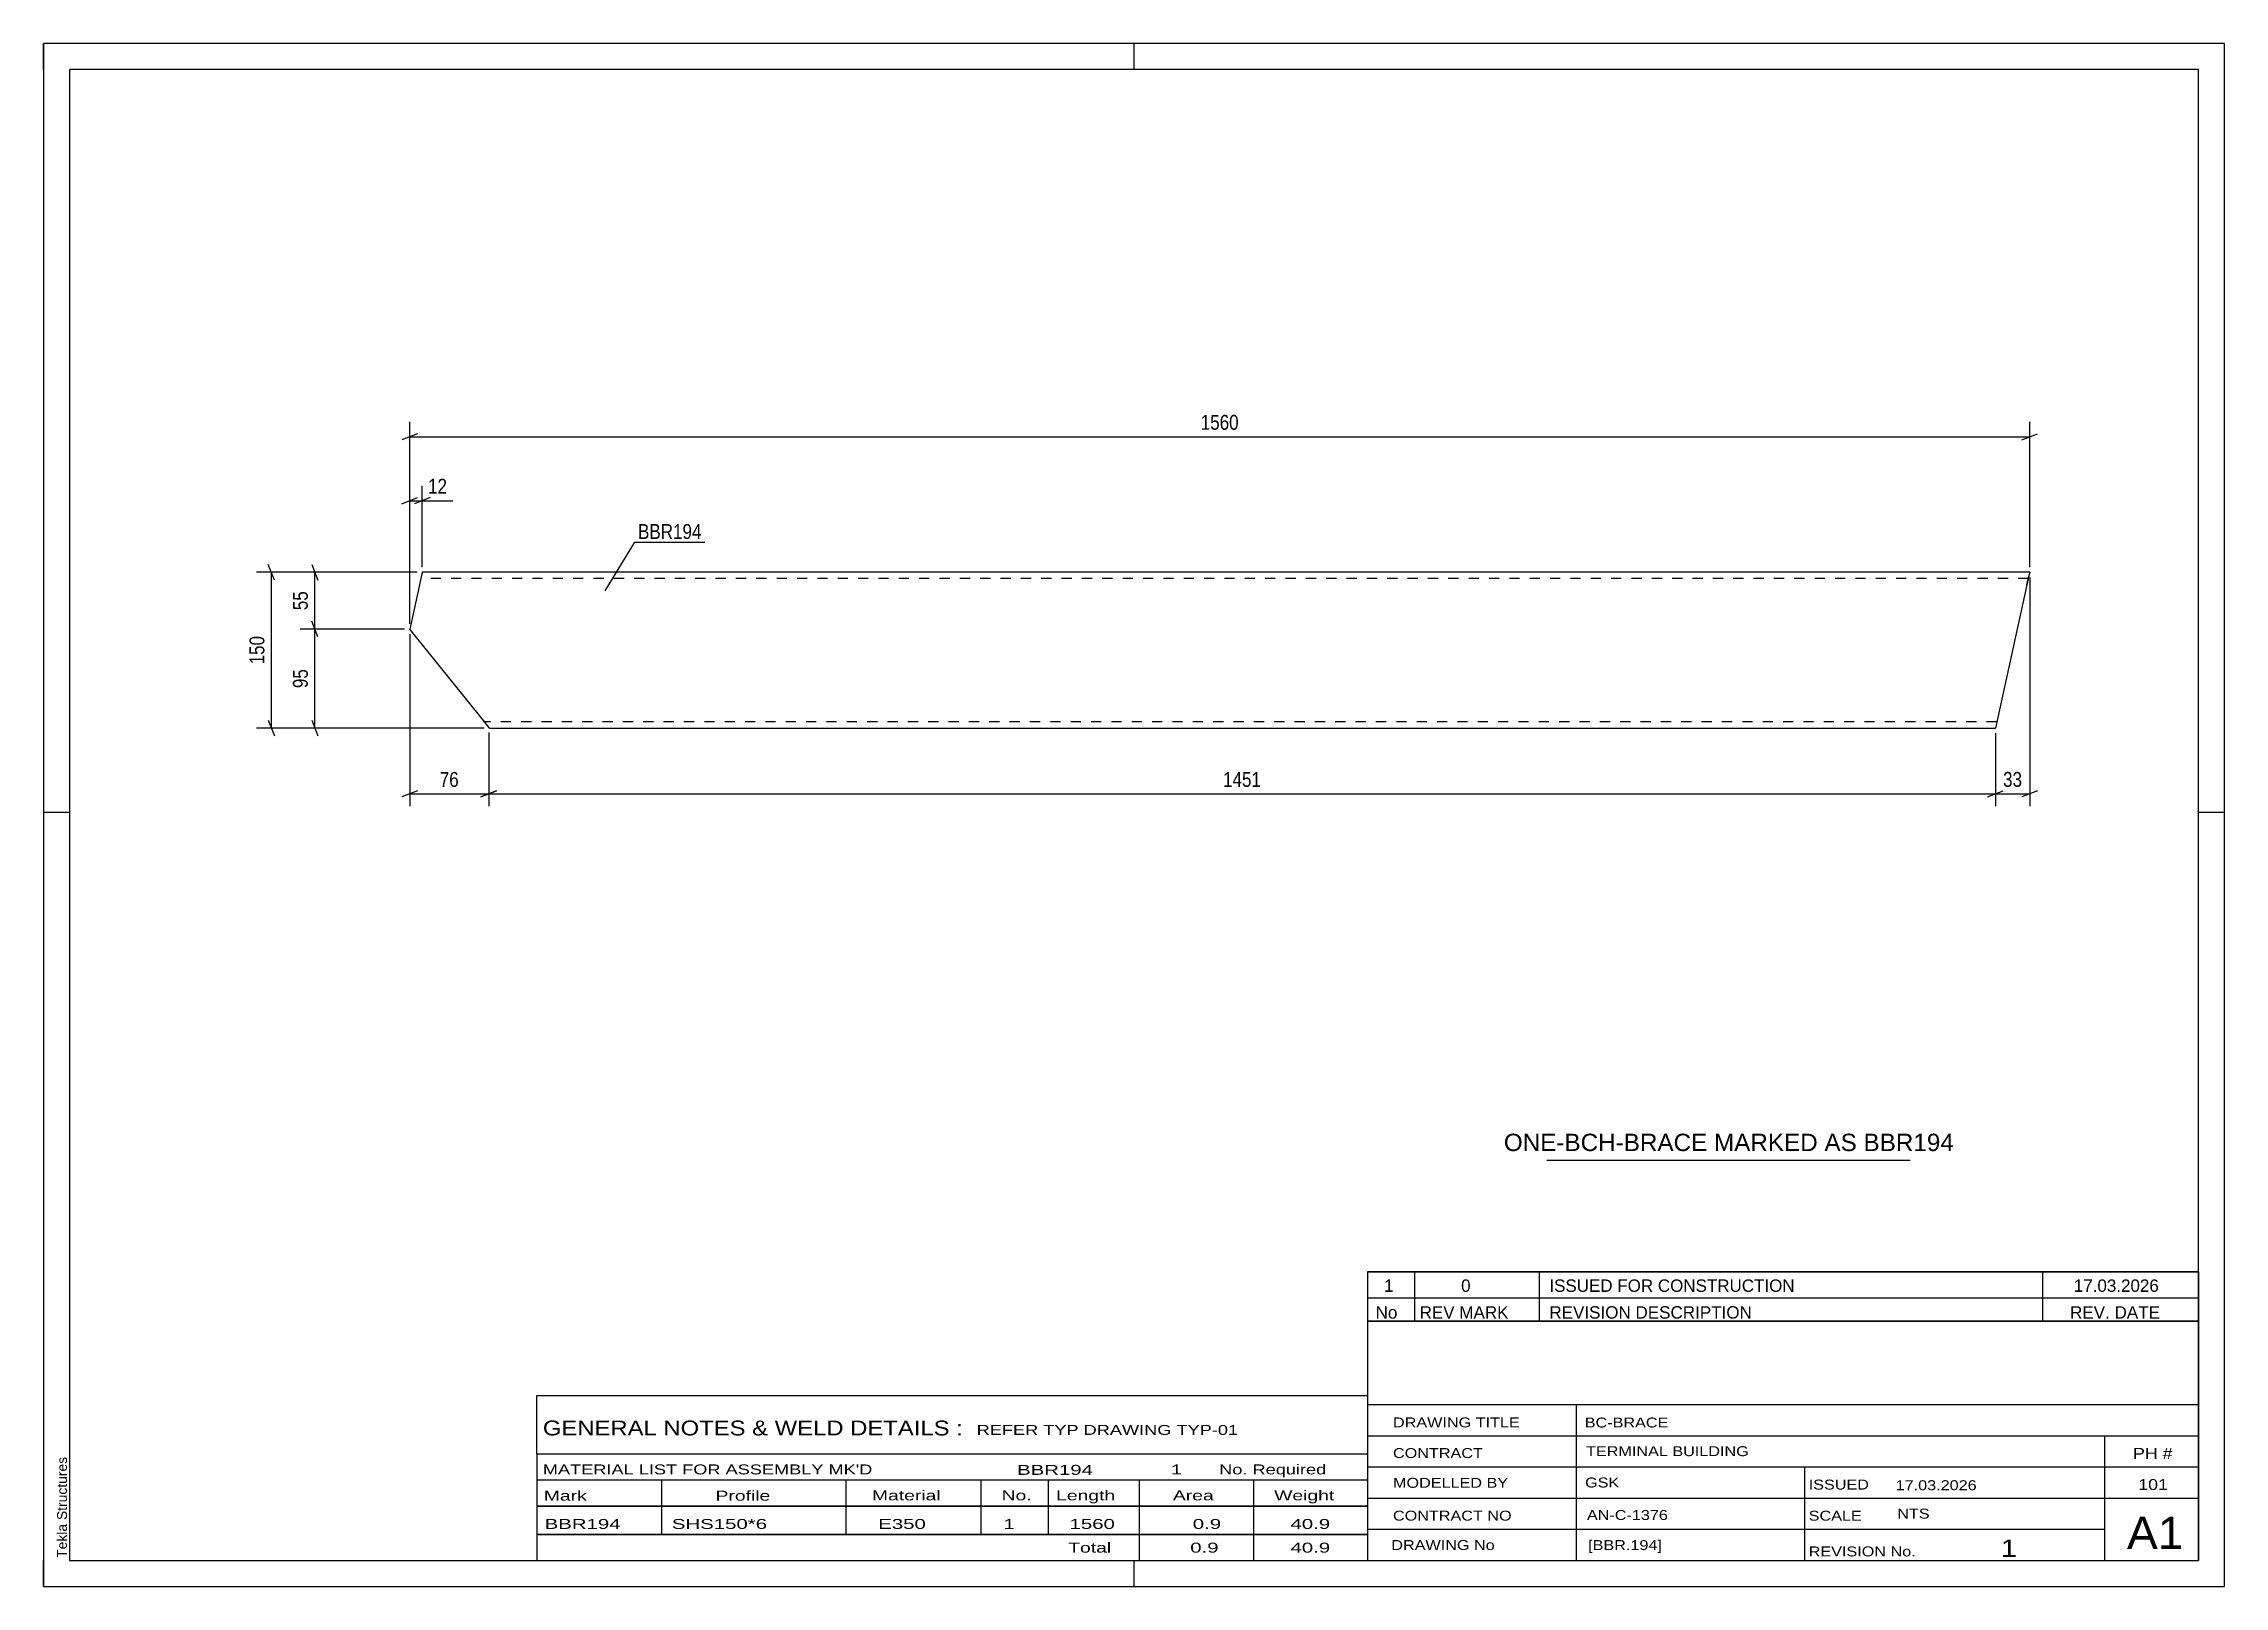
# Model space of a CAD drawing. Header units: millimetres. Extents: x 0 to 420, y 0 to 297.
import ezdxf

# ---------------------------------------------------------------- set-up
doc = ezdxf.new("R2010")
doc.units = ezdxf.units.MM
doc.linetypes.add('DXK_LINE_DOT2', pattern=[3.9198, 1.9599, -1.9599])
doc.styles.add('Arial', font='ARIAL.TTF', dxfattribs={"height": 0.2})
doc.styles.add('Arial Narrow', font='ARIALN.TTF', dxfattribs={"height": 0.2})

# ---------------------------------------------------------------- blocks, each defined once
blk = doc.blocks.new('Unknown-580739557-1161')
at = {"color": 5, "linetype": 'Continuous'}
for p, q in [((420, 297), (0, 297)), ((0, 297), (0, 0)), ((0, 292), (0, 297)), ((210, 292), (210, 297)), ((420, 0), (420, 297)), ((415, 292), (5, 292)), ((5, 292), (5, 5)), ((415, 5), (415, 292)), ((5, 149), (0, 149)), ((420, 149), (415, 149)), ((0, 0), (0, 5)), ((5, 5), (415, 5)), ((210, 0), (210, 5)), ((0, 0), (420, 0))]:
    blk.add_line(p, q, dxfattribs=at)
at = {"color": 174, "linetype": 'Continuous', "style": 'Arial'}
blk.add_text('Tekla Structures', height=1.9102, rotation=90, dxfattribs=at).set_placement((4.5, 5.5))
blk = doc.blocks.new('Part-580739557-1270 - 1252')
at = {"color": 2, "linetype": 'Continuous'}
for p, q in [((72.92, 195.23), (72.39, 192.83)), ((382.51, 195.23), (72.92, 195.23)), ((382.47, 195.05), (381.98, 192.83)), ((382.51, 195.23), (382.47, 195.05)), ((72.39, 192.83), (70.5, 184.29)), ((381.98, 192.83), (375.9, 165.23)), ((83.94, 167.63), (70.5, 184.29)), ((85.87, 165.23), (83.94, 167.63)), ((85.87, 165.23), (375.9, 165.23))]:
    blk.add_line(p, q, dxfattribs=at)
at = {"color": 7, "linetype": 'DXK_LINE_DOT2'}
for p, q in [((72.88, 195.05), (72.59, 193.75)), ((382.25, 194.03), (72.65, 194.03)), ((72.92, 195.23), (72.88, 195.05)), ((381.98, 192.83), (382.36, 194.53)), ((85.73, 165.41), (83.94, 167.63)), ((376.16, 166.43), (84.91, 166.43)), ((376.16, 166.43), (376.18, 166.52))]:
    blk.add_line(p, q, dxfattribs=at)
blk = doc.blocks.new('StraightDimension-580739557-2186 - 1252')
at = {"color": 7, "linetype": 'Continuous'}
for p, q in [((70.5, 185.29), (70.5, 211.86)), ((72.92, 196.23), (72.92, 211.86)), ((69, 208.41), (72, 209.61)), ((70.5, 209.01), (72.92, 209.01)), ((74.42, 209.61), (71.42, 208.41))]:
    blk.add_line(p, q, dxfattribs=at)
at = {"color": 0}
blk.add_wipeout([(78.3, 209.76), (78.3, 213.96), (73.44, 213.96), (73.44, 209.76)], dxfattribs=at)
at = {"color": 7, "linetype": 'Continuous'}
blk.add_line((72.92, 209.01), (78.83, 209.01), dxfattribs=at)
blk.add_line((72.92, 209.01), (78.83, 209.01), dxfattribs=at)
at = {"color": 3, "style": 'Arial Narrow'}
blk.add_text('12', height=2.863, dxfattribs=at).set_placement((74.04, 210.36))
blk = doc.blocks.new('StraightDimension-580739557-2122 - 1252')
at = {"color": 7, "linetype": 'Continuous'}
for p, q in [((71.92, 195.23), (41.01, 195.23)), ((44.46, 193.73), (43.26, 196.73)), ((43.86, 165.23), (43.86, 195.23)), ((84.87, 165.23), (41.01, 165.23)), ((43.26, 166.73), (44.46, 163.73))]:
    blk.add_line(p, q, dxfattribs=at)
at = {"color": 0}
blk.add_wipeout([(43.11, 183.57), (38.91, 183.57), (38.91, 176.89), (43.11, 176.89)], dxfattribs=at)
at = {"color": 3, "style": 'Arial Narrow'}
blk.add_text('150', height=2.863, rotation=90.0002, dxfattribs=at).set_placement((42.51, 177.49))
blk = doc.blocks.new('StraightDimension-580739557-1925 - 1252')
at = {"color": 7, "linetype": 'Continuous'}
for p, q in [((71.92, 195.23), (49.38, 195.23)), ((51.63, 196.73), (52.83, 193.73)), ((52.23, 184.29), (52.23, 195.23)), ((52.83, 182.79), (51.63, 185.79)), ((69.5, 184.29), (49.38, 184.29))]:
    blk.add_line(p, q, dxfattribs=at)
at = {"color": 0}
blk.add_wipeout([(51.48, 192.19), (47.28, 192.19), (47.28, 187.33), (51.48, 187.33)], dxfattribs=at)
at = {"color": 3, "style": 'Arial Narrow'}
blk.add_text('55', height=2.863, rotation=90.0002, dxfattribs=at).set_placement((50.88, 187.93))
blk = doc.blocks.new('StraightDimension-580739557-1926 - 1252')
at = {"color": 7, "linetype": 'Continuous'}
for p, q in [((52.83, 182.79), (51.63, 185.79)), ((69.5, 184.29), (49.38, 184.29)), ((52.23, 165.23), (52.23, 184.29)), ((84.87, 165.23), (49.38, 165.23)), ((51.63, 166.73), (52.83, 163.73))]:
    blk.add_line(p, q, dxfattribs=at)
at = {"color": 0}
blk.add_wipeout([(51.48, 177.19), (47.28, 177.19), (47.28, 172.33), (51.48, 172.33)], dxfattribs=at)
at = {"color": 3, "style": 'Arial Narrow'}
blk.add_text('95', height=2.863, rotation=90.0002, dxfattribs=at).set_placement((50.88, 172.93))
blk = doc.blocks.new('StraightDimension-580739557-2201 - 1252')
at = {"color": 7, "linetype": 'Continuous'}
for p, q in [((70.5, 185.29), (70.5, 224.16)), ((382.51, 196.23), (382.51, 224.16)), ((72, 221.91), (69, 220.71)), ((70.5, 221.31), (382.51, 221.31)), ((381.01, 220.71), (384.01, 221.91))]:
    blk.add_line(p, q, dxfattribs=at)
at = {"color": 0}
blk.add_wipeout([(230.77, 222.06), (230.77, 226.26), (222.25, 226.26), (222.25, 222.06)], dxfattribs=at)
at = {"color": 3, "style": 'Arial Narrow'}
blk.add_text('1560', height=2.863, dxfattribs=at).set_placement((222.85, 222.66))
blk = doc.blocks.new('StraightDimension-580739557-2137 - 1252')
at = {"color": 7, "linetype": 'Continuous'}
for p, q in [((382.51, 194.23), (382.51, 150.17)), ((375.9, 164.23), (375.9, 150.17)), ((374.4, 151.97), (377.4, 153.17)), ((375.9, 152.57), (382.51, 152.57)), ((384.01, 153.17), (381.01, 151.97))]:
    blk.add_line(p, q, dxfattribs=at)
at = {"color": 0}
blk.add_wipeout([(381.63, 153.32), (381.63, 157.52), (376.78, 157.52), (376.78, 153.32)], dxfattribs=at)
at = {"color": 3, "style": 'Arial Narrow'}
blk.add_text('33', height=2.863, dxfattribs=at).set_placement((377.38, 153.92))
blk = doc.blocks.new('StraightDimension-580739557-2138 - 1252')
at = {"color": 7, "linetype": 'Continuous'}
for p, q in [((85.73, 164.41), (85.73, 150.17)), ((375.9, 164.23), (375.9, 150.17)), ((87.23, 153.17), (84.23, 151.97)), ((85.73, 152.57), (375.9, 152.57)), ((374.4, 151.97), (377.4, 153.17))]:
    blk.add_line(p, q, dxfattribs=at)
at = {"color": 0}
blk.add_wipeout([(235.07, 153.32), (235.07, 157.52), (226.55, 157.52), (226.55, 153.32)], dxfattribs=at)
at = {"color": 3, "style": 'Arial Narrow'}
blk.add_text('1451', height=2.863, dxfattribs=at).set_placement((227.15, 153.92))
blk = doc.blocks.new('StraightDimension-580739557-2139 - 1252')
at = {"color": 7, "linetype": 'Continuous'}
for p, q in [((70.5, 183.29), (70.5, 150.17)), ((85.73, 164.41), (85.73, 150.17)), ((72, 153.17), (69, 151.97)), ((70.5, 152.57), (85.73, 152.57)), ((84.23, 151.97), (87.23, 153.17))]:
    blk.add_line(p, q, dxfattribs=at)
at = {"color": 0}
blk.add_wipeout([(80.54, 153.32), (80.54, 157.52), (75.69, 157.52), (75.69, 153.32)], dxfattribs=at)
at = {"color": 3, "style": 'Arial Narrow'}
blk.add_text('76', height=2.863, dxfattribs=at).set_placement((76.29, 153.92))
blk = doc.blocks.new('Unknown-580739557-2245')
at = {"color": 7, "linetype": 'Continuous'}
blk.add_line((289.5, 82.05), (359.5, 82.05), dxfattribs=at)
at = {"color": 7, "style": 'Arial'}
blk.add_text('ONE-BCH-BRACE MARKED AS BBR194', height=3.3428, dxfattribs=at).set_placement((281.23, 83.8))
blk = doc.blocks.new('Unknown-580739557-2242')
at = {"color": 7, "linetype": 'Continuous'}
for p, q in [((255, 51.05), (255, 5)), ((255, 51.05), (415, 51.05)), ((415, 51), (415, 5)), ((255, 35), (415, 35)), ((295.14, 35), (295.14, 5)), ((255, 29), (415, 29)), ((397, 5.05), (397, 29.05)), ((255, 23), (415, 23)), ((339.14, 23), (339.14, 5)), ((255, 17), (415, 17)), ((255, 11), (397, 11)), ((255, 5), (415, 5))]:
    blk.add_line(p, q, dxfattribs=at)
at = {"color": 7, "style": 'Arial Narrow'}
for s, height, width, p in [('DRAWING TITLE', 1.9089, 1.425378, (259.88, 30.61)), ('BC-BRACE', 1.909, 1.425378, (296.81, 30.59)), ('CONTRACT', 1.909, 1.425378, (259.88, 24.71)), ('TERMINAL BUILDING', 1.9089, 1.425378, (297.06, 25.07)), ('MODELLED BY', 1.9089, 1.425378, (259.88, 18.98)), ('GSK', 1.909, 1.425378, (296.88, 19.04)), ('ISSUED', 1.909, 1.425378, (339.94, 18.64)), ('17.03.2026', 1.909, 1.425378, (356.69, 18.52)), ('CONTRACT NO', 1.9089, 1.425378, (259.88, 12.66)), ('AN-C-1376', 1.909, 1.425378, (297.23, 12.78)), ('SCALE', 1.909, 1.425378, (339.94, 12.65)), ('A1', 6.204, 1.25, (401.24, 7.2)), ('DRAWING No', 1.909, 1.425378, (259.56, 7)), ('[BBR.194]', 1.909, 1.425378, (297.46, 6.99)), ('1', 3.34, 1.5, (376.91, 5.68)), ('REVISION No.', 1.9089, 1.425378, (339.94, 5.77))]:
    blk.add_text(s, height=height, dxfattribs=dict(at, width=width)).set_placement(p)
at = {"color": 7, "linetype": 'Continuous', "style": 'Arial Narrow'}
for s, height, width, p in [('PH #', 2.1, 1.42538, (402.4, 24.55)), ('101', 2.1, 1.42538, (403.41, 18.55)), ('NTS', 1.909, 1.425378, (357, 13.05))]:
    blk.add_text(s, height=height, dxfattribs=dict(at, width=width)).set_placement(p)
blk = doc.blocks.new('Unknown-580739557-2243')
at = {"color": 7, "linetype": 'Continuous'}
for p, q in [((255, 60.55), (415, 60.55)), ((415, 60.55), (255, 60.55)), ((255, 60.55), (255, 55.55)), ((264, 60.55), (264, 55.55)), ((288, 60.55), (288, 55.55)), ((385, 60.55), (385, 55.55)), ((415, 60.55), (415, 55.55)), ((255, 55.55), (415, 55.55)), ((255, 55.55), (255, 51.05)), ((255, 55.55), (415, 55.55)), ((264, 55.55), (264, 51.05)), ((288, 55.55), (288, 51.05)), ((385, 55.55), (385, 51.05)), ((415, 55.55), (415, 51.05)), ((415, 51.05), (255, 51.05))]:
    blk.add_line(p, q, dxfattribs=at)
at = {"color": 7, "linetype": 'Continuous', "style": 'Arial Narrow'}
for s, height, width, p in [('1', 2.39, 1.196471, (258.16, 56.7)), ('0', 2.39, 1.196471, (273, 56.7)), ('ISSUED FOR CONSTRUCTION', 2.3861, 1.196471, (290, 56.7)), ('17.03.2026', 2.386, 1.196471, (391, 56.7)), ('No', 2.386, 1.2, (256.54, 51.55)), ('REV MARK', 2.386, 1.2, (265, 51.55)), ('REVISION DESCRIPTION', 2.3861, 1.2, (290, 51.55)), ('REV. DATE', 2.386, 1.2, (390.28, 51.55))]:
    blk.add_text(s, height=height, dxfattribs=dict(at, width=width)).set_placement(p)
blk = doc.blocks.new('Unknown-580739557-2244')
at = {"color": 7, "linetype": 'Continuous'}
for p, q in [((95, 36.75), (255, 36.75)), ((95, 25.5), (95, 36.75)), ((255, 36.75), (255, 25.5)), ((95, 25.5), (255, 25.5)), ((95, 25.5), (95, 20.5)), ((255, 25.5), (255, 20.5)), ((95, 20.5), (255, 20.5)), ((95, 20.5), (95, 15.5)), ((119, 20.5), (119, 15.5)), ((154.5, 20.5), (154.5, 15.5)), ((180.5, 20.5), (180.5, 15.5)), ((193.5, 20.5), (193.5, 15.5)), ((211, 20.5), (211, 15.5)), ((233, 20.5), (233, 15.5)), ((255, 20.5), (255, 15.5)), ((95, 15.5), (255, 15.5)), ((95, 15.45), (95, 10.05)), ((95, 15.45), (255, 15.45)), ((119, 15.5), (119, 10)), ((154.5, 15.5), (154.5, 10)), ((180.5, 15.5), (180.5, 10)), ((193.5, 15.5), (193.5, 10)), ((211, 15.5), (211, 10)), ((233, 15.5), (233, 10)), ((255, 15.45), (255, 10.05)), ((95, 10.05), (255, 10.05)), ((95, 10), (255, 10)), ((95, 10), (95, 5)), ((211, 10), (211, 5)), ((233, 10), (233, 5)), ((255, 10), (255, 5)), ((95, 5), (255, 5))]:
    blk.add_line(p, q, dxfattribs=at)
at = {"color": 7, "style": 'Arial Narrow'}
for s, height, width, p in [('GENERAL NOTES & WELD DETAILS :', 2.8633, 1.4, (96.15, 29.06)), ('REFER TYP DRAWING TYP-01', 1.9089, 1.6, (179.7, 29.16)), ("MATERIAL LIST FOR ASSEMBLY MK'D", 1.9089, 1.6, (96.15, 21.56)), ('BBR194', 1.909, 1.794707, (187.48, 21.47)), ('1', 1.91, 1.794707, (217.08, 21.56)), ('No. Required', 1.9089, 1.6, (226.41, 21.56)), ('Mark', 1.909, 1.7, (96.34, 16.5)), ('Profile', 1.909, 1.7, (129.41, 16.5)), ('Material', 1.909, 1.7, (159.54, 16.56)), ('No.', 1.909, 1.7, (184.5, 16.56)), ('Length', 1.909, 1.7, (195, 16.56)), ('Area', 1.909, 1.7, (217.5, 16.56)), ('Weight', 1.909, 1.7, (237, 16.56))]:
    blk.add_text(s, height=height, dxfattribs=dict(at, width=width)).set_placement(p)
at = {"color": 7, "linetype": 'Continuous', "style": 'Arial Narrow'}
for s, height, width, p in [('BBR194', 1.909, 1.794707, (96.5, 11.06)), ('SHS150*6', 1.909, 1.794707, (121, 11.06)), ('E350', 1.909, 1.794707, (160.74, 11.06)), ('1', 1.91, 1.794707, (184.86, 11.06)), ('1560', 1.909, 1.794707, (197.58, 11.06)), ('0.9', 1.909, 1.794707, (221.32, 11.06)), ('40.9', 1.909, 1.794707, (240.14, 11.06)), ('Total', 1.909, 1.7, (197.33, 6.5)), ('0.9', 1.909, 1.794707, (220.83, 6.5)), ('40.9', 1.909, 1.794707, (240.14, 6.5))]:
    blk.add_text(s, height=height, dxfattribs=dict(at, width=width)).set_placement(p)
blk = doc.blocks.new('Mark-580739557-1265 - 1252')
at = {"color": 0}
blk.add_wipeout([(126.72, 201.64), (126.72, 204.64), (114.48, 204.64), (114.48, 201.64)], dxfattribs=at)
blk.add_wipeout([(126.72, 201.64), (126.72, 204.64), (114.48, 204.64), (114.48, 201.64)], dxfattribs=at)
at = {"color": 30, "linetype": 'Continuous'}
for p, q in [((108.14, 191.66), (113.88, 201.04)), ((113.88, 201.04), (127.32, 201.04))]:
    blk.add_line(p, q, dxfattribs=at)
at = {"color": 3, "style": 'Arial Narrow'}
blk.add_text('BBR194', height=2.863, dxfattribs=at).set_placement((114.48, 201.64))

msp = doc.modelspace()

# ---------------------------------------------------------------- block references
for name in ['Unknown-580739557-1161', 'Part-580739557-1270 - 1252', 'Unknown-580739557-2245', 'Unknown-580739557-2243', 'Unknown-580739557-2242', 'Unknown-580739557-2244']:
    msp.add_blockref(name, (0, 0))

# ---------------------------------------------------------------- next in the draw order: block references
msp.add_blockref('StraightDimension-580739557-2186 - 1252', (0, 0))

# ---------------------------------------------------------------- next in the draw order: block references
msp.add_blockref('StraightDimension-580739557-2122 - 1252', (0, 0))

# ---------------------------------------------------------------- next in the draw order: block references
msp.add_blockref('StraightDimension-580739557-1925 - 1252', (0, 0))

# ---------------------------------------------------------------- next in the draw order: block references
msp.add_blockref('StraightDimension-580739557-1926 - 1252', (0, 0))

# ---------------------------------------------------------------- next in the draw order: block references
msp.add_blockref('StraightDimension-580739557-2201 - 1252', (0, 0))

# ---------------------------------------------------------------- next in the draw order: block references
for name in ['Mark-580739557-1265 - 1252', 'StraightDimension-580739557-2137 - 1252']:
    msp.add_blockref(name, (0, 0))

# ---------------------------------------------------------------- next in the draw order: block references
msp.add_blockref('StraightDimension-580739557-2138 - 1252', (0, 0))

# ---------------------------------------------------------------- next in the draw order: block references
msp.add_blockref('StraightDimension-580739557-2139 - 1252', (0, 0))

doc.saveas('drawing.dxf')
